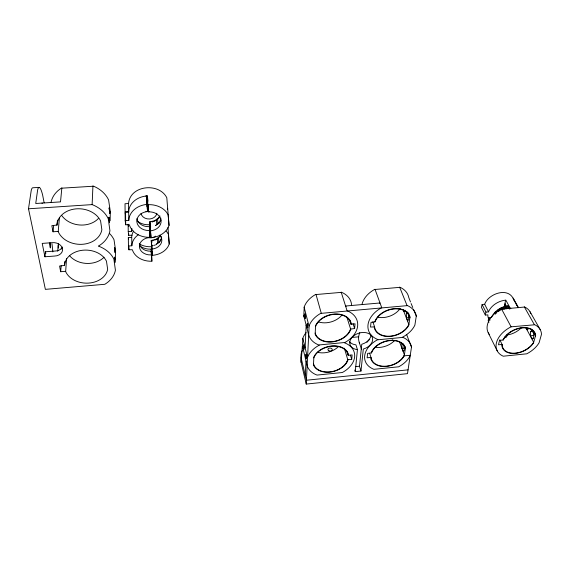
<?xml version="1.0" encoding="UTF-8"?>
<svg xmlns="http://www.w3.org/2000/svg" width="570" height="570" viewBox="0 0 570 570"><rect width="100%" height="100%" fill="white"/><g stroke="black" fill="none" stroke-linecap="round" stroke-linejoin="round"><path stroke-width="0.85" d="M109.575 233.55A28.821 22.337 3.5 0 1 114.014 239.77L115.589 250.351L115.553 260.027M58.112 231.42L53.024 231.783L51.849 225.663L56.971 225.029A22.593 17.763 5.2 0 1 75.881 208.877A22.593 17.763 5.2 0 1 100.584 220.925L101.866 229.717A22.593 17.763 5.2 0 1 81.781 244.331A22.593 17.763 5.2 0 1 58.218 231.691L59.437 217.448M51.079 202.186A29.975 23.94 6.2 0 1 61.254 188.214L93.637 186.205A29.975 23.94 6.2 0 1 108.592 199.935L110.274 211.306L110.153 220.761M65.557 271.341L60.662 271.719L59.579 266.048L64.503 265.406A21.703 16.53 2.7 0 1 82.778 250.223A21.703 16.53 2.7 0 1 106.462 261.174L107.659 269.339A21.703 16.53 2.7 0 1 88.25 283.126A21.703 16.53 2.7 0 1 65.657 271.591L66.562 258.502M369.681 353.329L371.683 359.812A17.727 12.184 -18.7 0 0 386.531 366.147A17.727 12.184 -18.7 0 0 403.432 356.656L403.902 355.872L410.329 355.274L410.172 355.63A24.239 16.658 -18.7 0 1 398.672 366.802L373.906 369.317A24.239 16.658 -18.7 0 1 364.935 360.133L364.729 359.1A24.239 16.658 -18.7 0 1 377.397 339.834L402.912 337.39A24.239 16.658 -18.7 0 1 411.511 346.98L407.493 373.649L306.233 384.073L301.131 362.449L302.927 337.982A23.869 17.007 -15.4 0 1 306.104 332.616M341.181 292.132L347.08 310.778L347.6 310.978A25.265 18.183 -16.1 0 1 344.907 342.485L318.794 344.978A25.265 18.183 -16.1 0 1 308.698 335.067L303.767 315.695L304.252 306.803A24.617 18.09 -16.1 0 1 315.417 294.59L341.694 292.332A24.617 18.09 -16.1 0 1 351.59 304.921M499.797 339.727L502.17 344.622A17.542 11.393 -24.8 0 0 514.988 353.158A17.542 11.393 -24.8 0 0 533.663 342.249L525.64 327.315M39.088 187.388L32.789 187.772A26.583 4.154 84.4 0 0 31.215 190.558L28.5 208.784L45.372 289.361L104.83 284.288A29.676 22.608 2.7 0 0 115.418 270.237L113.872 259.079A29.676 22.608 2.7 0 0 99.102 246.354L98.411 246.097L99.016 245.756A30.894 24.282 5.2 0 0 109.939 230.764L108.264 218.752A30.894 24.282 5.2 0 0 92.846 204.887L92.126 204.609L92.939 185.927M305.128 347.8L306.154 325.078L306.247 325.442M305.256 375.324L306.033 360.981M306.233 384.073L309.147 325.755A25.265 18.183 -16.1 0 1 320.661 313.393L407.493 305.613A25.03 17.727 -19.8 0 1 416.307 315.93L414.882 325.142A25.03 17.727 -19.8 0 1 402.976 336.927L402.427 337.212M348.014 359.698L347.394 361.53A18.268 12.739 -15.4 0 1 329.88 372.125L328.769 372.217A18.268 12.739 -15.4 0 1 313.464 364.978L313.878 356.877A18.268 12.739 -15.4 0 1 331.662 345.962L332.802 345.876A18.268 12.739 -15.4 0 1 348.334 354.219L348.413 355.295M150.758 226.924L150.038 226.988L151.2 237.654A20.477 16.537 -0.5 0 0 167.936 227.929L169.041 225.407L166.803 197.74C158.994 182.215 130.11 185.179 128.528 203.511L125.022 203.739L125.186 220.64L128.791 220.412L128.841 219.55A20.47 16.53 -0.5 0 1 146.091 204.48L146.896 204.402L146.518 195.98L145.721 196.066M128.713 210.943L128.656 211.833L125.108 212.076L128.656 211.862L128.706 211A20.192 16.43 -0.1 0 1 147.074 195.93L147.43 195.909L147.915 201.224M131.67 237.377L128.328 237.597L128.45 245.984L131.834 245.756L131.72 236.579A19.017 15.141 -1.2 0 1 133.651 231.057M131.834 245.756L131.891 244.958A19.266 15.219 -1.5 0 1 138.282 234.769M132.041 235.239L128.706 235.339L128.243 231.577L131.556 231.342L131.613 230.522A18.846 15.077 -1 0 1 131.962 228.634M64.503 265.67L64.845 261.402M60.662 271.719L61.175 265.72M350.799 328.876L350.55 329.959A18.86 13.573 -16.1 0 1 332.068 341.95L330.921 342.036A18.86 13.573 -16.1 0 1 315.153 334.177L315.588 325.548A18.86 13.573 -16.1 0 1 333.97 314.063L335.146 313.985A18.86 13.573 -16.1 0 1 351.141 323.04L351.227 324.188M57.691 251.235L58.247 245.207M313.493 363.902L314.134 365.541A17.898 12.476 -15.4 0 0 329.809 371.875A17.898 12.476 -15.4 0 0 346.603 362.306L347.778 359.72L351.711 359.328L352.125 354.932L348.177 355.317L346.945 351.206M315.182 333.03L315.224 333.229A18.475 13.295 -16.1 0 0 332.545 341.622A18.475 13.295 -16.1 0 0 350.493 329.111L354.611 328.519L355.053 323.838L350.978 324.209L349.439 319.328M61.859 187.858L60.513 201.887L35.739 203.49L37.599 190.159A26.555 3.954 84.4 0 1 42.629 195.026L44.147 202.835M56.971 225.314L57.477 220.091M357.433 349.631A11.728 8.251 -17.5 0 1 352.31 337.091A11.728 8.251 -17.5 0 1 371.041 335.267A11.728 8.251 -17.5 0 1 363.297 349.061L360.988 371.049L355.253 371.626L357.433 349.631L355.929 344.836A11.656 8.244 -17.6 0 1 349.431 341.558M53.024 231.783L53.651 225.656M360.988 371.049L359.499 366.232L361.758 344.273A11.656 8.244 -17.6 0 0 370.992 335.295M44.93 256.771L42.209 243.397L51.991 242.692A8.778 6.698 5.7 0 1 62.479 248.691A8.778 6.698 5.7 0 1 54.585 256.051L44.93 256.771L45.486 251.755L55.069 251.049A8.707 6.676 5.9 0 0 62.444 247.052M370.785 357.44L371.07 359.25A18.098 12.44 -18.7 0 0 385.505 366.482L386.588 366.396A18.098 12.44 -18.7 0 0 404.251 355.88L405.434 347.921L404.821 346.311M371.291 353.051L371.555 352.018A18.098 12.44 -18.7 0 1 389.901 340.368L391.013 340.283A18.098 12.44 -18.7 0 1 405.413 347.85L405.434 347.921M374.291 326.688L374.34 327.821A18.689 13.231 -19.8 0 0 389.417 336.464L390.536 336.386A18.689 13.231 -19.8 0 0 408.783 325.349L410.015 316.799A18.689 13.231 -19.8 0 0 395.209 308.584L394.062 308.662A18.689 13.231 -19.8 0 0 375.103 320.917L374.825 322.014M110.274 211.306L110.202 211.791A29.975 23.94 6.2 0 1 109.889 213.244M115.518 250.807L115.589 250.351M505.398 306.731L504.635 304.9A9.483 6.391 -25.3 0 1 505.732 304.865M513.542 299.385C508.582 286.603 488.412 293.607 484.664 304.266L482.092 304.501L481.458 307.415L485.298 315.025L487.877 314.889A15.81 10.652 -25.3 0 0 488.697 318.858M485.298 315.025L485.953 312.096L482.092 304.501M509.922 308.947L508.219 305.826C501.265 306.753 494.247 310.892 491.447 317.547L488.839 317.775L488.169 320.703L488.967 322.285M501.956 344.451L501.864 345.498A17.905 11.628 -24.8 0 0 514.496 353.443L515.522 353.364A17.905 11.628 -24.8 0 0 533.491 343.04L535.686 335.181A17.905 11.628 -24.8 0 0 523.231 327.586L522.177 327.657A17.905 11.628 -24.8 0 0 503.417 339.1L503.025 340.119M507.222 334.654L506.609 337.105L504.585 337.141M506.132 306.211L504.892 303.91L505.576 300.155A15.81 10.652 -25.3 0 0 488.811 311.22L488.547 311.861L485.953 312.096M315.531 326.631L315.602 326.418A18.475 13.295 -16.1 0 1 334.526 314.312A18.475 13.295 -16.1 0 1 350.956 324.002L350.978 324.209M313.821 357.896L313.885 357.696A17.898 12.476 -15.4 0 1 332.203 346.182A17.898 12.476 -15.4 0 1 348.149 355.124L348.177 355.317M167.331 209.219L167.687 208.249M167.972 227.494L169.233 244.003L168.207 246.326A19.095 15.162 -1.3 0 1 152.582 255.324L151.25 240.462L155.916 239.3L159.379 236.749A10.837 8.671 -1 0 0 160.391 235.339M403.902 355.872L404.401 354.889L399.57 341.943M405.07 310.215L404.059 311.683L403.182 309.46M408.006 313.529L408.605 315.082L408.74 319.57L407.678 320.903L406.495 317.789L406.36 313.343L407.407 311.975M150.088 227.394L150.195 228.741L149.782 221.873L154.776 220.633L158.489 217.875A11.614 9.448 -0.1 0 0 159.842 215.795M160.833 218.089A11.706 9.483 -0.3 0 1 158.211 223.518L157.733 223.967L158.809 222.963M161.602 236.614A10.915 8.7 -1.2 0 1 159.13 242.157L158.681 242.571L159.686 241.644A10.915 8.7 -1.2 0 0 161.609 237.605M156.85 224.715L157.22 224.388L156.679 224.787L156.543 219.614M157.862 243.262L158.203 242.955L157.698 243.326L157.569 238.36M528.718 328.555L527.179 329.852L525.996 327.7M530.471 331.59L532.059 330.386L533.67 333.393L533.677 337.611L532.074 338.787L530.478 335.773L530.471 331.59L532.722 331.37M410.486 301.958L408.804 297.604A24.403 17.642 -19.9 0 0 400.119 287.323L374.44 289.524A24.403 17.642 -19.9 0 0 362.085 303.995M379.456 303.269L380.019 302.976L345.577 306.026L346.097 306.225M319.307 345.163L318.765 345.441A24.474 17.064 -15.4 0 0 307.636 357.134L307.508 357.504L302.805 338.345M511.105 326.817L510.556 327.087A23.983 15.575 -24.8 0 0 503.246 356.2L526.78 353.813A23.983 15.575 -24.8 0 0 539.07 342.819L541.5 334.269A23.983 15.575 -24.8 0 0 534.76 324.772L511.105 326.817L500.994 307.992M149.575 237.505L148.941 237.597A11.058 8.728 -1.5 0 0 139.436 247.024A11.058 8.728 -1.5 0 0 150.679 254.933L151.371 254.897L151.748 261.217A19.266 15.219 -1.5 0 1 132.347 249.717L128.92 249.781L128.45 245.984M146.518 195.98L147.63 211.57L146.896 211.641A11.749 9.483 -0.4 0 0 136.871 221.844A11.749 9.483 -0.4 0 0 148.841 230.508L149.568 230.472L149.981 237.334A20.47 16.53 -0.5 0 1 129.34 224.722L125.699 224.772L125.186 220.64M408.077 369.845L306.418 380.233L301.295 358.623A23.349 16.352 4 0 1 302.435 350.237M147.202 208.891L148.378 208.77M355.423 366.638L359.499 366.232M152.169 245.314L151.499 245.378M532.074 338.787L533.584 338.637M371.027 357.418L367.123 357.803L367.607 353.414L371.59 352.823A17.727 12.184 -18.7 0 1 389.331 340.696A17.727 12.184 -18.7 0 1 405.256 348.747L403.76 344.893M502.184 344.43L498.479 344.793L499.534 340.461L503.339 339.891A17.542 11.393 -24.8 0 1 521.6 327.985A17.542 11.393 -24.8 0 1 535.401 335.994L531.518 329.211M313.436 364.907L313.828 364.864M347.009 361.565L347.394 361.53M371.049 359.178L371.419 359.143M401.935 344.18L403.517 344.024M530.471 331.712L532.722 331.491M401.935 344.059L402.071 348.334L404.436 348.106M530.478 335.773L533.484 335.481M351.626 337.483L358.644 336.82M403.247 309.881L408.847 324.494A18.311 12.96 -19.8 0 1 389.916 336.165A18.311 12.96 -19.8 0 1 374.554 326.874L370.507 327.045L371.027 322.363L375.131 321.772A18.311 12.96 -19.8 0 1 393.478 309.011A18.311 12.96 -19.8 0 1 409.851 317.754L407.643 312.36M530.855 313.578A23.406 15.554 -25.2 0 0 524.714 307.023L501.051 309.197A23.406 15.554 -25.2 0 0 489.281 334.419M406.495 317.789L408.939 317.561M406.36 313.343L407.992 313.194M406.367 313.471L408.811 313.251M152.019 261.203L151.606 252.781L151.228 249.104L150.793 249.14A14.271 11.35 -1.2 0 1 139.607 245.634M510.884 308.121L510.207 308.171L505.839 300.141M150.273 237.32L149.447 224.722L148.984 224.751A15.148 12.326 0 0 1 137.106 220.882M504.571 305.199L505.077 305.157M146.668 204.865L147.16 204.83M28.5 208.784L92.126 204.609M151.905 248.435L151.82 246.71L150.979 246.753A18.846 15.077 -1 0 1 139.907 244.288M147.43 195.909L147.844 204.708L148.784 204.659A20.477 16.537 -0.5 0 1 166.412 212.097L168.143 214.769L169.041 225.407M149.447 224.722L149.675 229.461L149.39 226.632L148.663 226.668A11.678 9.462 -0.3 0 1 136.857 218.681M151.456 253.75L151.185 251.142L150.501 251.178A10.994 8.714 -1.4 0 1 139.322 243.34M344.358 342.762L344.864 342.948A24.474 17.064 -15.4 0 1 353.899 360.176L353.471 361.273A24.474 17.064 -15.4 0 1 342.335 372.516L317.013 375.081A24.474 17.064 -15.4 0 1 307.216 365.869L302.556 346.674M377.946 339.549L377.454 339.371A25.03 17.727 -19.8 0 1 381.173 307.971L381.736 307.679L374.989 289.232M530.05 311.79L540.153 329.538M524.3 306.838L534.332 324.594M513.185 298.067L518.486 307.722M513.485 299.051L514.774 301.38M515.643 302.934L518.23 307.593M513.976 300.162L515.273 302.492M516.135 304.045L516.997 305.598M507.628 305.898L509.324 309.026M506.673 306.069L507.941 308.413M505.711 306.275L506.979 308.627M504.635 304.9L505.875 307.202M504.749 306.539L506.018 308.883M503.795 306.838L504.635 308.399M502.847 307.18L504.108 309.531M501.914 307.565L502.747 309.132M500.097 308.456L500.93 310.023M499.22 308.961L500.054 310.529M498.372 309.496L499.199 311.063M497.553 310.059L498.38 311.633M496.021 311.284L496.848 312.852M495.316 311.933L496.135 313.5M494.653 312.602L495.473 314.17M484.664 304.266L488.547 311.861M488.839 317.775L490.036 320.141M488.226 332.773L497.211 350.849M411.134 303.546L412.766 307.529M413.421 309.125L416.357 316.293M399.634 287.123L406.994 305.42M406.581 334.433L411.561 347.322M403.496 344.451L404.066 346.019L404.201 350.336L403.197 351.476L402.071 348.334M372.851 321.815L374.533 326.667M359.221 342.278L361.594 349.716M353.051 323.632L354.611 328.519M346.98 317.483L350.557 328.897M350.464 355.217L351.711 359.328M354.768 370.023L355.253 371.626M344.351 348.192L347.778 359.72M315.965 294.298L321.224 313.094M304.123 307.194L309.018 326.147M303.767 315.695L303.86 316.051A24.617 18.09 -16.1 0 0 304.708 318.167M45.486 251.755L45.835 253.486M149.782 221.873L149.839 222.279M151.25 240.462L151.641 246.981L151.542 245.748A11.393 9.077 -1.2 0 0 152.247 245.684M128.328 237.597L128.514 239.108M125.208 212.895L125.607 216.18M128.222 224.295L128.492 226.546M146.896 204.402L147.63 211.57M149.939 223.618L150.174 226.147M151.82 246.71L151.399 242.065A12.875 10.303 -1 0 0 152.19 241.994M147.844 204.708L148.499 211.876A11.778 9.505 -0.5 0 1 161.075 220.626A11.778 9.505 -0.5 0 1 150.224 230.836M149.946 230.052L150.095 231.691A10.98 8.714 -1.3 0 1 150.786 231.662M169.233 244.003L168.399 234.256L166.789 231.812A19.095 15.162 -1.3 0 0 166.098 231.035M148.15 206.269L148.264 207.665L148.072 204.587M157.584 218.794L157.897 223.889M158.538 237.605L158.838 242.499M152.033 251.028L152.247 255.346M151.435 240.447L151.691 245.613M150.48 230.309L150.843 237.669M149.981 221.865L150.245 227.245M151.228 249.104L151.627 258.687M151.185 251.142L151.371 254.897M149.39 226.632L149.981 237.334M148.157 204.715L148.499 211.876M131.506 228.933L131.556 231.342M128.528 203.511L128.791 220.412M128.678 233.729L128.706 235.339M128.87 246.418L128.92 249.781M128.136 224.352L128.243 231.577M125.571 212.838L125.699 224.772M394.148 340.974A17.292 12.148 -18.8 0 1 375.06 347.28M366.952 342.321A24.082 16.651 -18.8 0 1 369.759 339.314M359.606 343.247A23.641 16.608 -18.8 0 1 359.784 332.638M400.168 308.534A17.848 12.903 -19.9 0 1 377.575 317.177M338.751 346.304A17.456 12.433 -15.4 0 1 317.554 352.288M349.581 342.114A24.318 17.05 -15.4 0 1 350.336 342.962M341.829 315.246A18.005 13.231 -16.1 0 1 318.352 321.879M301.131 362.449A23.256 16.366 4 0 1 301.202 356.756M392.253 339.841A23.192 15.953 7.6 0 1 393.941 340.974M61.239 249.061A29.455 22.536 2.9 0 1 62.273 247.886M58.318 248.043A28.821 22.337 3.5 0 1 58.382 243.796M104.061 257.234A21.076 16.331 3.5 0 1 69.519 255.631M98.346 218.566A21.924 17.506 6.2 0 1 61.752 215.538M41.988 203.212A2.736 0.399 84.4 0 1 42.308 203.226M51.941 243.639A25.565 3.705 84.8 0 1 52.846 251.904M159.735 235.168A10.98 8.714 -1.3 0 1 160.826 243.96A10.98 8.714 -1.3 0 1 151.677 249.069M155.603 236.144A7.46 5.971 -1 0 1 155.254 236.4M154.506 236.842A7.46 5.971 -1 0 1 151.47 237.768L151.007 237.804A7.46 5.971 -1 0 1 147.808 237.455M160.02 236.564A11.307 9.049 -1 0 1 159.629 237.035M158.239 238.317A11.307 9.049 -1 0 1 157.163 239.051M156.586 239.371A11.307 9.049 -1 0 1 155.981 239.671M155.353 239.934A11.307 9.049 -1 0 1 154.712 240.169M153.38 240.533A11.307 9.049 -1 0 1 151.299 240.832M156.258 244.573A11.393 9.077 -1.2 0 1 155.631 244.844M154.983 245.079A11.393 9.077 -1.2 0 1 153.636 245.449M156.857 213.273A7.994 6.505 -0.1 0 1 150.017 218.937L149.525 218.98A7.994 6.505 -0.1 0 1 141.011 213.422M146.853 206.219A7.994 6.505 -0.1 0 1 148.35 206.012M159.892 216.593A12.113 9.861 -0.1 0 1 159.55 217.142M159.173 217.676A12.113 9.861 -0.1 0 1 157.27 219.578M156.707 219.984A12.113 9.861 -0.1 0 1 155.496 220.718M154.848 221.032A12.113 9.861 -0.1 0 1 153.494 221.573M152.781 221.787A12.113 9.861 -0.1 0 1 152.062 221.965M149.205 211.613A9.07 7.431 0.3 0 1 145.849 211.292M160.989 219.927A12.212 9.897 -0.3 0 1 160.519 221.103M159.493 222.763A12.212 9.897 -0.3 0 1 159.073 223.276M521.614 327.429A17.121 11.372 -25.2 0 1 507.186 335.003M504.607 305A9.355 6.298 -25.3 0 1 505.69 304.95M504.892 303.91A10.802 7.275 -25.3 0 1 505.526 303.874M498.087 310.443A6.256 4.218 -25.3 0 1 499.113 309.389M499.413 309.147A6.256 4.218 -25.3 0 1 502.548 307.586M502.925 307.494A6.256 4.218 -25.3 0 1 503.666 307.358M114.52 257.619L115.026 262.385L114.591 257.07L114.52 257.619M114.584 247.943L115.083 252.667L114.634 247.43L114.584 247.943M303.397 345.719L303.995 349.332L303.596 344.793L303.397 345.719M304.736 314.804L305.356 318.452L304.964 313.785L304.736 314.804M305.727 355.267L306.354 358.95L305.933 354.355L305.727 355.267M109.005 217.676L109.554 222.713L109.055 217.198L109.005 217.676M109.155 208.242L109.697 213.23L109.226 207.772L109.155 208.242M307.159 324.259L307.786 327.978L307.373 323.24L307.159 324.259M156.102 225.15L155.503 225.485L156.102 225.15M157.163 243.661L156.6 243.974L157.163 243.661M328.883 350.771A2.18 1.511 4.3 0 0 332.274 349.752A2.18 1.511 4.3 0 0 329.139 348.17A2.18 1.511 4.3 0 0 328.883 350.771M49.718 243.917A2.629 0.378 84.8 0 0 50.381 247.95A2.629 0.378 84.8 0 0 50.395 244.145A2.629 0.378 84.8 0 0 49.718 243.917"/></g></svg>
